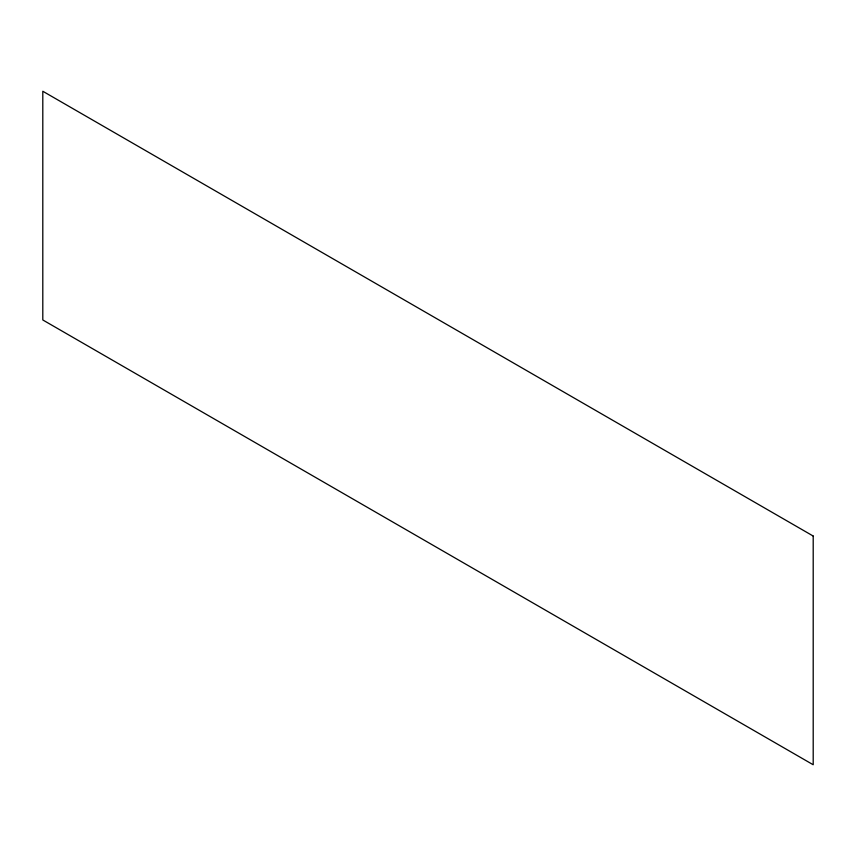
<?xml version="1.0" encoding="UTF-8"?>
<svg xmlns="http://www.w3.org/2000/svg" width="856" height="856" viewBox="0 0 856 856"><rect width="100%" height="100%" fill="white"/><g stroke="black" fill="none" stroke-linecap="round" stroke-linejoin="round"><path stroke-width="1.28" d="M813.2 536.038L42.8 91.25L42.8 319.962L813.2 764.75L813.2 536.038"/></g></svg>
